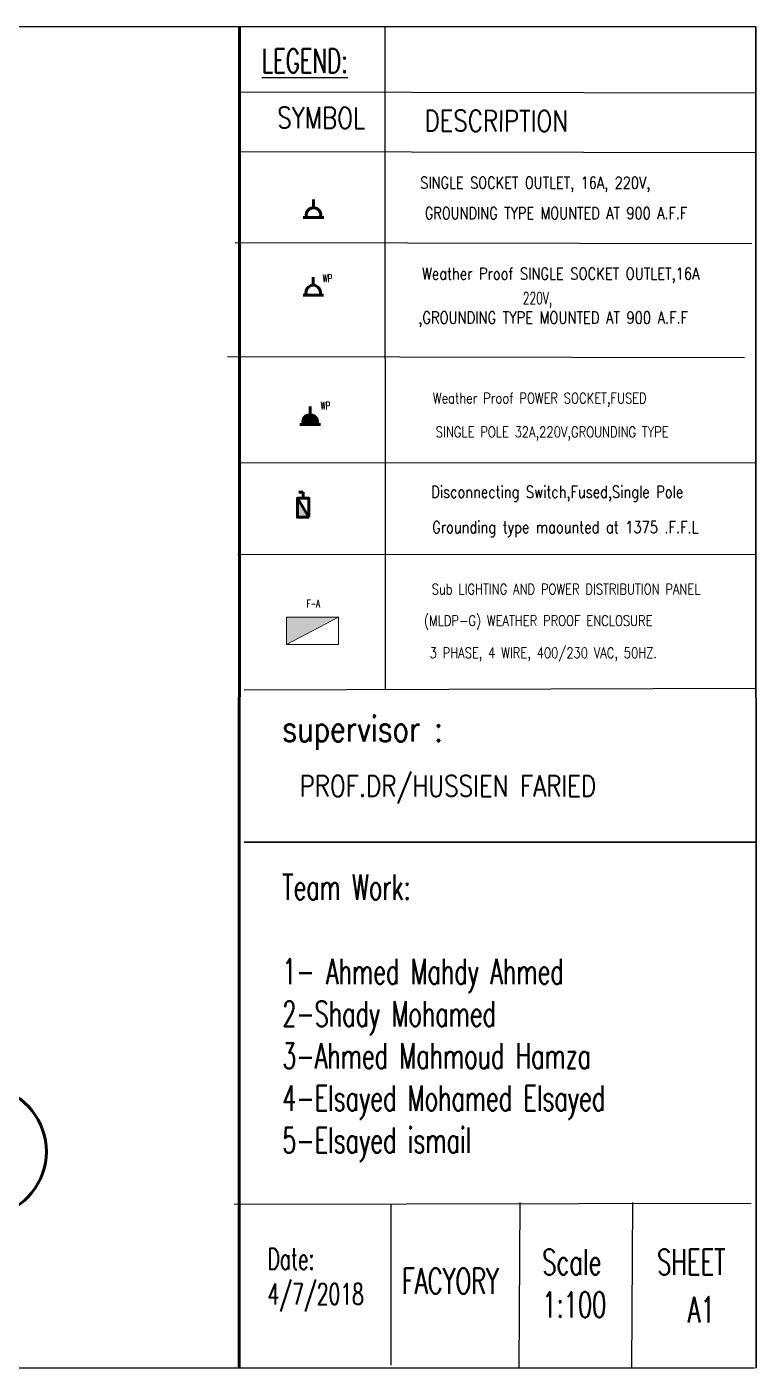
# Model space of a CAD drawing. Extents: x 96344 to 218910, y 99815 to 249769.
# Drawn here: x 134890 to 154490, y 99938 to 135979 of the extents above; entities that cross this region are included whole.
import ezdxf
from ezdxf.enums import TextEntityAlignment as Align

# ---------------------------------------------------------------- set-up
doc = ezdxf.new("R2010")
doc.units = 0
doc.header["$LTSCALE"] = 25
doc.header["$MEASUREMENT"] = 0
doc.layers.get('0').update_dxf_attribs({"lineweight": 9})
for name, color, linetype, lineweight in [('frame', 170, 'Continuous', 30), ('LAYER1', 255, 'Continuous', 20), ('sockets', 1, 'Continuous', 60), ('wiring', 3, 'Continuous', 60), ('wiring lighting', 2, 'Continuous', 60), ('wiring1', 170, 'Continuous', 60)]:
    doc.layers.add(name, color=color, linetype=linetype, lineweight=lineweight)
doc.layers.add('TEXT', color=3, linetype='Continuous')
doc.layers.add('v.p', color=7, linetype='Continuous')
doc.styles.add('ROMDIM', font='romans.shx', dxfattribs={"width": 0.65})

# ---------------------------------------------------------------- blocks, each defined once
blk = doc.blocks.new('FAG')
at = {"lineweight": 0}
blk.add_hatch(color=13, dxfattribs=at).paths.add_polyline_path([(0.3, 0.041), (-0.3, 0.041), (-0.3, -0.275)])
at = {"layer": 'LAYER1'}
for p, q in [((0.3, 0.041), (-0.3, 0.041)), ((-0.3, -0.275), (-0.3, 0.041)), ((0.3, 0.041), (-0.3, -0.275)), ((0.3, -0.275), (0.3, 0.041)), ((-0.3, -0.275), (0.3, -0.275))]:
    blk.add_line(p, q, dxfattribs=at)
blk = doc.blocks.new('E-S03')
at = {"layer": 'sockets', "color": 4, "linetype": 'Continuous'}
blk.add_line((0, 304), (0, 484), dxfattribs=at)
at = {"layer": 'sockets', "color": 0, "linetype": 'Continuous'}
blk.add_line((-225, 88), (225, 88), dxfattribs=at)
blk.add_arc((0, 144), 160, 339.5371, 200.4629, dxfattribs=at)
blk = doc.blocks.new('power switch')
at = {"layer": 'sockets', "xscale": 1.225727712499896, "yscale": 1.22572771995423, "zscale": 1.225727718463246, "rotation": 270}
blk.add_blockref('E-S03', (104739, 126550), dxfattribs=at)

msp = doc.modelspace()

# ---------------------------------------------------------------- hatches: boundary and pattern name
at = {"layer": 'sockets'}
h = msp.add_hatch(color=256, dxfattribs=at)
h.dxf.hatch_style = 1
h.paths.add_polyline_path([(142161, 122802), (142472, 122802), (142161, 123314)])
at = {"layer": 'wiring'}
h = msp.add_hatch(dxfattribs=at)
h.set_pattern_fill('ANSI31', color=256)
h.set_pattern_definition([(45, (-48.05914, 2400.13452), (-0.08838834765, 0.08838834765), [])])
edge = h.paths.add_edge_path()
edge.add_ellipse((142503, 125362), major_axis=(0, 196), ratio=1, start_angle=360.0004, end_angle=470.4633)
edge.add_line((142319, 125293), (142686, 125293))
edge.add_ellipse((142503, 125362), major_axis=(0, 196), ratio=1, start_angle=249.5376, end_angle=360.0004)

# ---------------------------------------------------------------- linework, layer by layer
at = {"layer": 'frame', "lineweight": 30}
for p, q in [((154478, 135976), (96458, 135976)), ((140462, 104349), (154355, 104369)), ((144676, 104352), (144675, 100020)), ((148138, 104385), (148111, 99960)), ((151163, 104385), (151136, 99960))]:
    msp.add_line(p, q, dxfattribs=at)
at = {"layer": 'frame'}
msp.add_line((154441, 99939), (96344, 99939), dxfattribs=at)
at = {"layer": 'sockets'}
for p, q in [((142472, 122802), (142161, 123314)), ((142316, 123479), (142197, 123479)), ((142316, 123314), (142316, 123479))]:
    msp.add_line(p, q, dxfattribs=at)
msp.add_lwpolyline([(142472, 122802), (142161, 122802), (142161, 123314), (142472, 123314)], close=True, dxfattribs=at)
at = {"layer": 'v.p', "color": 2, "linetype": 'Continuous'}
for p, q in [((144513, 135959), (144524, 118168)), ((154479, 134197), (140602, 134224)), ((154479, 132592), (140599, 132619)), ((154373, 130147), (140487, 130174)), ((154178, 127084), (140283, 127111)), ((154458, 124266), (140586, 124251)), ((154470, 121805), (140565, 121790)), ((154472, 118202), (140735, 118153))]:
    msp.add_line(p, q, dxfattribs=at)
at = {"layer": 'wiring'}
msp.add_arc((133651, 105759), 1764, 282.6469, 77.0901, dxfattribs=at)
at = {"layer": 'wiring lighting', "color": 5, "lineweight": 35}
for p, q in [((154490, 99938), (154478, 135979)), ((140731, 114068), (154485, 114068))]:
    msp.add_line(p, q, dxfattribs=at)
at = {"layer": 'wiring1'}
msp.add_line((140602, 135974), (140594, 99963), dxfattribs=at)

# ---------------------------------------------------------------- block references
at = {"layer": 'sockets'}
for name, p, xscale, yscale, zscale in [('E-S03', (142594, 130745), 1.225727712499896, 1.22572771995423, 1.225727718463246), ('E-S03', (142588, 128662), 1.225727712499896, 1.22572771995423, 1.225727718463246), ('FAG', (142565, 120025), 2335.775858781064, 2335.77585879115, 2335.775858791037)]:
    msp.add_blockref(name, p, dxfattribs=dict(at, xscale=xscale, yscale=yscale, zscale=zscale))
at = {"layer": 'sockets', "rotation": 90.00000000016321}
msp.add_blockref('power switch', (269053, 20447), dxfattribs=at)

# ---------------------------------------------------------------- texts
at = {"layer": 'TEXT', "color": 2, "style": 'ROMDIM', "width": 0.65}
msp.add_text('%%ULEGEND:', height=641.6, dxfattribs=at).set_placement((141209, 134744))
at = {"layer": 'TEXT', "color": 2, "style": 'ROMDIM', "width": 0.8}
for s, height, p in [('SYMBOL', 565.7, (142803, 133534)), ('DESCRIPTION', 565.69, (147507, 133452))]:
    msp.add_text(s, height=height, rotation=359.8902, dxfattribs=at).set_placement(p, align=Align.MIDDLE)
for s, height, p in [('SINGLE SOCKET OUTLET, 16A, 220V,', 317.34, (148555, 131741)), ('GROUNDING TYPE MOUNTED AT 900 A.F.F', 317.34, (149110, 130973)), ('Weather Proof SINGLE SOCKET OUTLET,16A', 321.22, (149238, 129298)), (',GROUNDING TYPE MOUNTED AT 900 A.F.F', 321.22, (149033, 128116)), ('Weather Proof POWER SOCKET,FUSED  ', 283.45, (148831, 125959)), ('SINGLE POLE 32A,220V,GROUNDING TYPE', 283.45, (149009, 125051)), ('Disconnecting Switch,Fused,Single Pole ', 321.22, (149233, 123438)), ('Grounding type maounted at 1375 .F.F.L', 321.22, (149362, 122489)), ('Sub LIGHTING AND POWER DISTRIBUTION PANEL ', 283.45, (149458, 120870)), ('(MLDP-G) WEATHER PROOF ENCLOSURE ', 283.45, (148712, 120002)), (' 3 PHASE, 4 WIRE, 400/230 VAC, 50HZ.', 283.45, (148693, 119138)), ('supervisor :', 680.28, (143913, 117018)), ('PROF.DR/HUSSIEN FARIED', 566.9, (146202, 115538))]:
    msp.add_text(s, height=height, dxfattribs=at).set_placement(p, align=Align.MIDDLE)
at = {"layer": 'TEXT', "color": 2, "attachment_point": 1, "style": 'ROMDIM'}
for s, width, gutter_width, heights, insert, char_height in [('WP', 271.97, 25, [0], (142841, 129326), 205.6), ('WP', 271.97, 25, [0], (142785, 125903), 205.6), ('F-A', 1342.56, 25, [0], (142412, 120585), 205.6), ('Team Work:\\P\\P1- Ahmed Mahdy Ahmed\\P2-Shady Mohamed\\P3-Ahmed Mahmoud Hamza\\P4-Elsayed Mohamed Elsayed\\P5-Elsayed ismail', 12053.09, 12.5, [17152], (141755, 113205), 680.28), ('Date:\\P4/7/2018', 1.8, 12.5, [0], (141356, 103159), 566.9), ('Scale     \\P1:100', 1.8, 12.5, [0], (148742, 103133), 687.2), ('SHEET     ', 1.8, 12.5, [0], (151829, 103133), 687.2), ('FACYORY', 1.8, 12.5, [0], (144975, 102623), 687.2), ('A1', 1.8, 12.5, [0], (152654, 101856), 687.2)]:
    msp.add_mtext_dynamic_manual_height_columns(s, width=width, gutter_width=gutter_width, heights=heights, dxfattribs=dict(at, insert=insert, char_height=char_height))
at = {"layer": 'TEXT', "color": 2, "insert": (148217, 128849), "char_height": 321.2, "width": 667.62, "attachment_point": 1, "style": 'ROMDIM'}
msp.add_mtext('220V,', dxfattribs=at)

doc.saveas('drawing.dxf')
